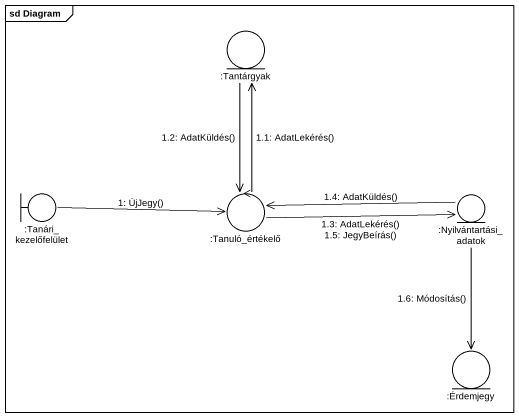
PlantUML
@startuml
mainframe sd Diagram
entity ":Tantárgyak" as Tantárgyak
boundary ":Tanári_kezelőfelület" as Tanári_kezelőfelület
control ":Tanuló_értékelő" as Tanuló_értékelő
entity ":Nyilvántartási_adatok" as Nyilvántartási_adatok
entity ":Érdemjegy" as Érdemjegy
Tanári_kezelőfelület -right-> Tanuló_értékelő : 1: ÚjJegy()
Tanuló_értékelő -up-> Tantárgyak : 1.1: AdatLekérés()
Tantárgyak --> Tanuló_értékelő : 1.2: AdatKüldés()
Tanuló_értékelő -right-> Nyilvántartási_adatok : 1.3: AdatLekérés()\n1.5: JegyBeírás()
Nyilvántartási_adatok -left-> Tanuló_értékelő : 1.4: AdatKüldés()
Nyilvántartási_adatok --> Érdemjegy : 1.6: Módosítás()
@enduml
